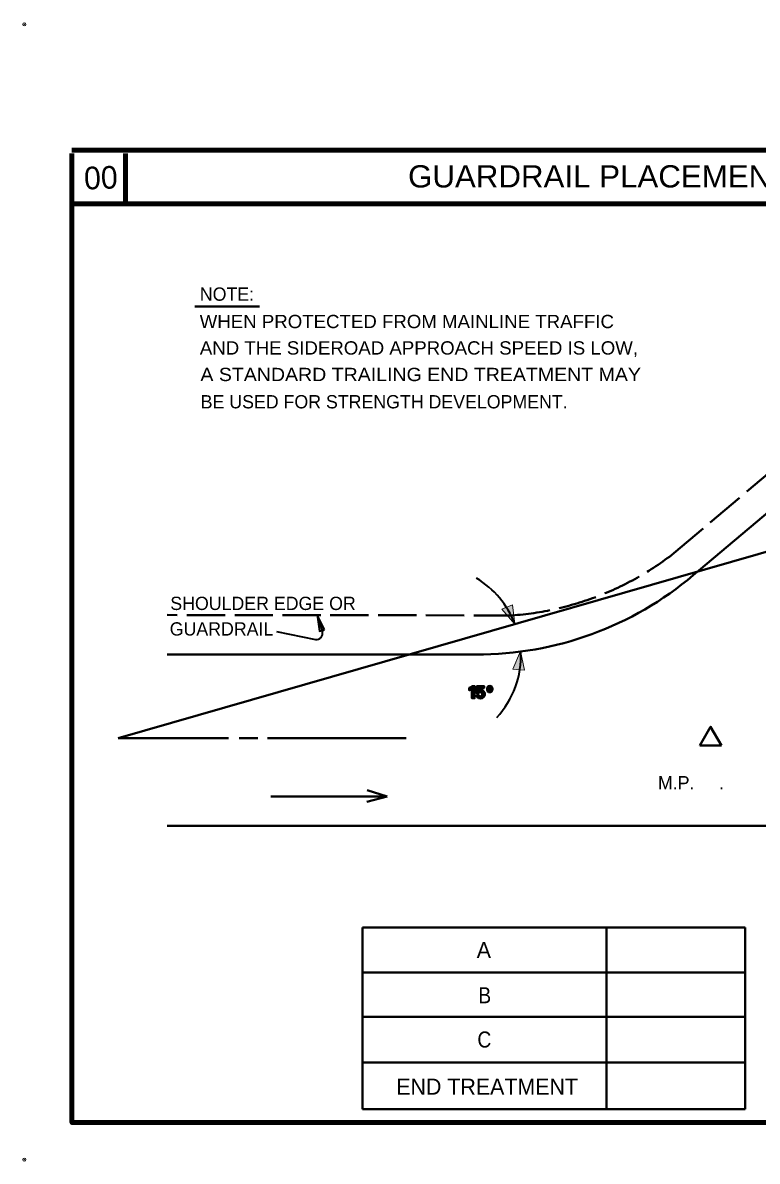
# Model space of a CAD drawing. Extents: x -8731 to 5759, y -68353 to -56618.
# Drawn here: x 4164 to 4935, y -68353 to -67157 of the extents above; entities that cross this region are included whole.
import ezdxf
from ezdxf.enums import TextEntityAlignment as Align

# ---------------------------------------------------------------- set-up
doc = ezdxf.new("R2010")
doc.units = 0
doc.header["$LTSCALE"] = 6.7
doc.header["$PDMODE"] = 32
doc.header["$PDSIZE"] = 3.35
doc.linetypes.add('LONG_DASHED', pattern=[7.5, 6, -1.5])
doc.layers.add('1', color=7, linetype='Continuous', lineweight=13)
doc.layers.add('3', color=7, linetype='Continuous', lineweight=40)

msp = doc.modelspace()

# ---------------------------------------------------------------- hatches: boundary and pattern name
at = {"layer": '1'}
for points in [[(4680.74, -67789.04), (4666.96, -67773.54), (4678.26, -67768.82)], [(4480.62, -67794.86), (4473, -67779.56), (4475.26, -67796.52)], [(4686.7, -67817.52), (4678.54, -67836.58), (4690.74, -67837.48)]]:
    msp.add_hatch(color=256, dxfattribs=at).paths.add_polyline_path(points)
at = {"layer": '3'}
for points in [[(4632.72, -67858.34), (4632.72, -67858.74), (4633.64, -67858.34), (4634.64, -67857.8), (4635.62, -67857.16), (4638.32, -67857.16), (4638.32, -67856.18), (4638.32, -67855.68), (4638.32, -67854.92), (4638.32, -67854.28), (4635.86, -67854.28), (4635.06, -67854.92), (4633.8, -67855.68), (4632.72, -67856.18), (4632.72, -67857.16), (4632.72, -67857.8)], [(4635.62, -67858.74), (4635.62, -67867.02), (4638.32, -67867.02), (4638.32, -67858.74), (4638.32, -67858.34), (4638.32, -67857.8), (4638.32, -67857.16), (4635.62, -67857.16), (4635.62, -67857.8), (4635.62, -67858.34)], [(4640.5, -67861.12), (4640.46, -67861.76), (4643.14, -67861.76), (4643.5, -67861.12), (4643.5, -67861.1), (4643.5, -67861.1), (4643.5, -67861.08), (4644.02, -67860.64), (4644.16, -67860.62), (4644.7, -67860.46), (4648.56, -67860.46), (4648.16, -67859.78), (4647.7, -67859.44), (4642.98, -67859.44), (4643.02, -67858.9), (4643.02, -67858.86), (4643.18, -67856.36), (4648.38, -67856.36), (4648.38, -67854.28), (4640.76, -67854.28), (4640.68, -67856.36), (4640.58, -67858.86), (4640.58, -67858.9), (4640.56, -67859.44), (4640.54, -67859.78), (4640.52, -67860.46), (4640.5, -67860.62), (4640.5, -67860.64), (4640.5, -67861.08), (4640.5, -67861.1)], [(4651.58, -67858.64), (4651.58, -67858.76), (4653.44, -67858.76), (4653.4, -67858.64), (4653.28, -67858.24), (4653.28, -67858.16), (4653.22, -67857.44), (4653.22, -67857.44), (4653.22, -67857.34), (4653.22, -67857.28), (4653.28, -67856.62), (4653.32, -67856.5), (4653.44, -67856.08), (4653.5, -67855.92), (4653.52, -67855.9), (4653.52, -67855.9), (4653.54, -67855.88), (4653.86, -67855.52), (4653.94, -67855.5), (4654.3, -67855.4), (4656.66, -67855.4), (4656.4, -67854.94), (4656.36, -67854.84), (4655.44, -67854.28), (4655.38, -67854.24), (4654.3, -67854.08), (4653.34, -67854.24), (4653.14, -67854.28), (4652.3, -67854.84), (4652.18, -67854.94), (4651.94, -67855.4), (4651.9, -67855.5), (4651.88, -67855.52), (4651.7, -67855.88), (4651.68, -67855.9), (4651.66, -67855.92), (4651.58, -67856.08), (4651.54, -67856.5), (4651.52, -67856.62), (4651.44, -67857.28), (4651.42, -67857.34), (4651.42, -67857.44), (4651.42, -67857.44), (4651.5, -67858.16), (4651.52, -67858.24)], [(4654.64, -67859.32), (4654.32, -67859.44), (4656.62, -67859.44), (4656.68, -67859.32), (4656.7, -67859.28), (4656.88, -67858.9), (4656.9, -67858.82), (4656.94, -67858.76), (4656.98, -67858.64), (4657.04, -67858.24), (4657.06, -67858.16), (4657.14, -67857.44), (4657.14, -67857.44), (4657.16, -67857.34), (4657.16, -67857.28), (4657.06, -67856.62), (4657.04, -67856.5), (4656.98, -67856.08), (4656.96, -67855.92), (4656.96, -67855.9), (4656.94, -67855.88), (4656.94, -67855.88), (4656.74, -67855.52), (4656.74, -67855.52), (4656.72, -67855.5), (4656.66, -67855.4), (4654.3, -67855.4), (4654.7, -67855.5), (4654.72, -67855.52), (4655.06, -67855.88), (4655.06, -67855.9), (4655.08, -67855.92), (4655.14, -67856.08), (4655.28, -67856.5), (4655.28, -67856.62), (4655.34, -67857.28), (4655.36, -67857.34), (4655.34, -67857.44), (4655.34, -67857.44), (4655.3, -67858.16), (4655.26, -67858.24), (4655.14, -67858.64), (4655.12, -67858.76), (4655.1, -67858.82), (4655.06, -67858.9), (4654.78, -67859.28)], [(4642.62, -67866.92), (4644.42, -67867.22), (4646.22, -67866.92), (4646.22, -67866.92), (4646.26, -67866.92), (4647.54, -67866.12), (4647.84, -67865.94), (4648.34, -67865.18), (4644.68, -67865.18), (4643.9, -67865.04), (4643.86, -67865), (4643.82, -67864.96), (4643.34, -67864.52), (4643.34, -67864.44), (4643.32, -67864.4), (4643.18, -67863.82), (4640.44, -67863.82), (4640.52, -67864.4), (4640.54, -67864.44), (4640.54, -67864.52), (4640.6, -67864.96), (4640.62, -67865), (4640.62, -67865.04), (4640.72, -67865.18), (4641.2, -67865.94), (4641.32, -67866.12), (4642.62, -67866.92)], [(4643.84, -67858.9), (4642.98, -67859.44), (4647.7, -67859.44), (4646.9, -67858.9), (4646.74, -67858.86), (4643.9, -67858.86)], [(4645.34, -67858.58), (4643.9, -67858.86), (4646.74, -67858.86), (4645.34, -67858.58)], [(4645.2, -67865.04), (4644.68, -67865.18), (4648.34, -67865.18), (4648.44, -67865.04), (4648.46, -67865), (4648.48, -67864.96), (4648.78, -67864.52), (4648.84, -67864.44), (4648.84, -67864.4), (4649, -67863.56), (4649.14, -67862.68), (4649.18, -67862.58), (4649.06, -67861.86), (4649.04, -67861.76), (4648.94, -67861.12), (4648.94, -67861.1), (4648.94, -67861.08), (4648.68, -67860.64), (4648.66, -67860.62), (4648.56, -67860.46), (4644.7, -67860.46), (4645.46, -67860.62), (4645.5, -67860.64), (4646, -67861.08), (4646.02, -67861.1), (4646.02, -67861.12), (4646.32, -67861.76), (4646.36, -67861.86), (4646.46, -67862.58), (4646.46, -67862.68), (4646.38, -67863.56), (4646.06, -67864.4), (4646, -67864.44), (4645.92, -67864.52), (4645.46, -67864.96), (4645.3, -67865)], [(4652.06, -67859.76), (4652.1, -67859.86), (4656.34, -67859.86), (4656.48, -67859.76), (4656.62, -67859.44), (4654.32, -67859.44), (4653.84, -67859.32), (4653.8, -67859.28), (4653.48, -67858.9), (4653.46, -67858.82), (4653.44, -67858.76), (4651.58, -67858.76), (4651.62, -67858.82), (4651.64, -67858.9), (4651.82, -67859.28), (4651.86, -67859.32), (4651.9, -67859.44)], [(4654.18, -67860.74), (4654.38, -67860.76), (4654.52, -67860.74), (4654.66, -67860.7), (4655.18, -67860.58), (4655.6, -67860.5), (4656.34, -67859.86), (4652.1, -67859.86), (4652.98, -67860.5), (4653.1, -67860.58), (4653.92, -67860.7)]]:
    msp.add_hatch(color=256, dxfattribs=at).paths.add_polyline_path(points)

# ---------------------------------------------------------------- linework, layer by layer
at = {"layer": '1', "lineweight": 100}
for p, q in [((5707.46, -67291.3), (4215.24, -67291.3)), ((4271.5, -67294.8), (4271.5, -67347.56)), ((5707.46, -67347.56), (4215.24, -67347.56))]:
    msp.add_line(p, q, dxfattribs=at)
at = {"layer": '1', "lineweight": 35}
for p, q in [((4473, -67779.56), (4478.4, -67797.2)), ((4430.06, -67796.92), (4471.2, -67805.16))]:
    msp.add_line(p, q, dxfattribs=at)
at = {"layer": '1', "lineweight": 40}
for p, q in [((4546.36, -67970.28), (4525.46, -67963.72)), ((4424.16, -67970.2), (4545.5, -67970.2)), ((4525.14, -67975.8), (4546.36, -67970.28))]:
    msp.add_line(p, q, dxfattribs=at)
at = {"layer": '1', "lineweight": 100}
msp.add_lwpolyline([(4215.24, -67294.8), (4215.24, -68312.74), (5706, -68312.74)], dxfattribs=at)
at = {"layer": '1'}
for points in [[(4680.74, -67789.04), (4666.96, -67773.54), (4678.26, -67768.82)], [(4686.7, -67817.52), (4678.54, -67836.58), (4690.74, -67837.48)]]:
    msp.add_lwpolyline(points, close=True, dxfattribs=at)
at = {"layer": '1', "lineweight": 35}
msp.add_lwpolyline([(4480.62, -67794.86), (4473, -67779.56), (4475.26, -67796.52)], close=True, dxfattribs=at)
msp.add_arc((4472.43, -67799.02), 6.25, 258.68994, 17.0378, dxfattribs=at)
at = {"layer": '1'}
for p in [(4165.3, -67159.1), (4165.3, -68351.7)]:
    msp.add_point(p, dxfattribs=at)
at = {"layer": '3', "linetype": 'LONG_DASHED'}
for p, q in [((4847.68, -67714.76), (5181.44, -67432.76)), ((4677.74, -67780.02), (4315.18, -67779.56))]:
    msp.add_line(p, q, dxfattribs=at)
at = {"layer": '3'}
for p, q in [((4344.28, -67455.42), (4412.24, -67455.42)), ((4873.94, -67732.76), (5201.68, -67456.92)), ((5396.54, -67583.06), (4263.74, -67909.02)), ((4647.74, -67820.96), (4315.18, -67820.96)), ((4379.84, -67909.02), (4263.74, -67909.02)), ((4410.58, -67909.02), (4391.08, -67909.02)), ((4566.58, -67909.02), (4420.64, -67909.02)), ((4897.94, -67916.82), (4874.98, -67916.82)), ((5545.48, -68001.12), (4315.18, -68001.12)), ((4520.54, -68107.76), (4922.68, -68107.76)), ((4520.54, -68107.76), (4520.54, -68298.56)), ((4776.88, -68107.76), (4776.88, -68298.56)), ((4922.68, -68107.76), (4922.68, -68298.56)), ((4520.54, -68298.56), (4922.68, -68298.56))]:
    msp.add_line(p, q, dxfattribs=at)
for points in [[(4632.72, -67858.34), (4632.72, -67858.74), (4633.64, -67858.34), (4634.64, -67857.8), (4635.62, -67857.16), (4638.32, -67857.16), (4638.32, -67856.18), (4638.32, -67855.68), (4638.32, -67854.92), (4638.32, -67854.28), (4635.86, -67854.28), (4635.06, -67854.92), (4633.8, -67855.68), (4632.72, -67856.18), (4632.72, -67857.16), (4632.72, -67857.8)], [(4635.62, -67858.74), (4635.62, -67867.02), (4638.32, -67867.02), (4638.32, -67858.74), (4638.32, -67858.34), (4638.32, -67857.8), (4638.32, -67857.16), (4635.62, -67857.16), (4635.62, -67857.8), (4635.62, -67858.34)], [(4640.5, -67861.12), (4640.46, -67861.76), (4643.14, -67861.76), (4643.5, -67861.12), (4643.5, -67861.1), (4643.5, -67861.1), (4643.5, -67861.08), (4644.02, -67860.64), (4644.16, -67860.62), (4644.7, -67860.46), (4648.56, -67860.46), (4648.16, -67859.78), (4647.7, -67859.44), (4642.98, -67859.44), (4643.02, -67858.9), (4643.02, -67858.86), (4643.18, -67856.36), (4648.38, -67856.36), (4648.38, -67854.28), (4640.76, -67854.28), (4640.68, -67856.36), (4640.58, -67858.86), (4640.58, -67858.9), (4640.56, -67859.44), (4640.54, -67859.78), (4640.52, -67860.46), (4640.5, -67860.62), (4640.5, -67860.64), (4640.5, -67861.08), (4640.5, -67861.1)], [(4651.58, -67858.64), (4651.58, -67858.76), (4653.44, -67858.76), (4653.4, -67858.64), (4653.28, -67858.24), (4653.28, -67858.16), (4653.22, -67857.44), (4653.22, -67857.44), (4653.22, -67857.34), (4653.22, -67857.28), (4653.28, -67856.62), (4653.32, -67856.5), (4653.44, -67856.08), (4653.5, -67855.92), (4653.52, -67855.9), (4653.52, -67855.9), (4653.54, -67855.88), (4653.86, -67855.52), (4653.94, -67855.5), (4654.3, -67855.4), (4656.66, -67855.4), (4656.4, -67854.94), (4656.36, -67854.84), (4655.44, -67854.28), (4655.38, -67854.24), (4654.3, -67854.08), (4653.34, -67854.24), (4653.14, -67854.28), (4652.3, -67854.84), (4652.18, -67854.94), (4651.94, -67855.4), (4651.9, -67855.5), (4651.88, -67855.52), (4651.7, -67855.88), (4651.68, -67855.9), (4651.66, -67855.92), (4651.58, -67856.08), (4651.54, -67856.5), (4651.52, -67856.62), (4651.44, -67857.28), (4651.42, -67857.34), (4651.42, -67857.44), (4651.42, -67857.44), (4651.5, -67858.16), (4651.52, -67858.24)], [(4654.64, -67859.32), (4654.32, -67859.44), (4656.62, -67859.44), (4656.68, -67859.32), (4656.7, -67859.28), (4656.88, -67858.9), (4656.9, -67858.82), (4656.94, -67858.76), (4656.98, -67858.64), (4657.04, -67858.24), (4657.06, -67858.16), (4657.14, -67857.44), (4657.14, -67857.44), (4657.16, -67857.34), (4657.16, -67857.28), (4657.06, -67856.62), (4657.04, -67856.5), (4656.98, -67856.08), (4656.96, -67855.92), (4656.96, -67855.9), (4656.94, -67855.88), (4656.94, -67855.88), (4656.74, -67855.52), (4656.74, -67855.52), (4656.72, -67855.5), (4656.66, -67855.4), (4654.3, -67855.4), (4654.7, -67855.5), (4654.72, -67855.52), (4655.06, -67855.88), (4655.06, -67855.9), (4655.08, -67855.92), (4655.14, -67856.08), (4655.28, -67856.5), (4655.28, -67856.62), (4655.34, -67857.28), (4655.36, -67857.34), (4655.34, -67857.44), (4655.34, -67857.44), (4655.3, -67858.16), (4655.26, -67858.24), (4655.14, -67858.64), (4655.12, -67858.76), (4655.1, -67858.82), (4655.06, -67858.9), (4654.78, -67859.28)], [(4642.62, -67866.92), (4644.42, -67867.22), (4646.22, -67866.92), (4646.22, -67866.92), (4646.26, -67866.92), (4647.54, -67866.12), (4647.84, -67865.94), (4648.34, -67865.18), (4644.68, -67865.18), (4643.9, -67865.04), (4643.86, -67865), (4643.82, -67864.96), (4643.34, -67864.52), (4643.34, -67864.44), (4643.32, -67864.4), (4643.18, -67863.82), (4640.44, -67863.82), (4640.52, -67864.4), (4640.54, -67864.44), (4640.54, -67864.52), (4640.6, -67864.96), (4640.62, -67865), (4640.62, -67865.04), (4640.72, -67865.18), (4641.2, -67865.94), (4641.32, -67866.12), (4642.62, -67866.92)], [(4643.84, -67858.9), (4642.98, -67859.44), (4647.7, -67859.44), (4646.9, -67858.9), (4646.74, -67858.86), (4643.9, -67858.86)], [(4645.34, -67858.58), (4643.9, -67858.86), (4646.74, -67858.86), (4645.34, -67858.58)], [(4645.2, -67865.04), (4644.68, -67865.18), (4648.34, -67865.18), (4648.44, -67865.04), (4648.46, -67865), (4648.48, -67864.96), (4648.78, -67864.52), (4648.84, -67864.44), (4648.84, -67864.4), (4649, -67863.56), (4649.14, -67862.68), (4649.18, -67862.58), (4649.06, -67861.86), (4649.04, -67861.76), (4648.94, -67861.12), (4648.94, -67861.1), (4648.94, -67861.08), (4648.68, -67860.64), (4648.66, -67860.62), (4648.56, -67860.46), (4644.7, -67860.46), (4645.46, -67860.62), (4645.5, -67860.64), (4646, -67861.08), (4646.02, -67861.1), (4646.02, -67861.12), (4646.32, -67861.76), (4646.36, -67861.86), (4646.46, -67862.58), (4646.46, -67862.68), (4646.38, -67863.56), (4646.06, -67864.4), (4646, -67864.44), (4645.92, -67864.52), (4645.46, -67864.96), (4645.3, -67865)], [(4652.06, -67859.76), (4652.1, -67859.86), (4656.34, -67859.86), (4656.48, -67859.76), (4656.62, -67859.44), (4654.32, -67859.44), (4653.84, -67859.32), (4653.8, -67859.28), (4653.48, -67858.9), (4653.46, -67858.82), (4653.44, -67858.76), (4651.58, -67858.76), (4651.62, -67858.82), (4651.64, -67858.9), (4651.82, -67859.28), (4651.86, -67859.32), (4651.9, -67859.44)], [(4654.18, -67860.74), (4654.38, -67860.76), (4654.52, -67860.74), (4654.66, -67860.7), (4655.18, -67860.58), (4655.6, -67860.5), (4656.34, -67859.86), (4652.1, -67859.86), (4652.98, -67860.5), (4653.1, -67860.58), (4653.92, -67860.7)]]:
    msp.add_lwpolyline(points, close=True, dxfattribs=at)
for points in [[(4897.94, -67916.82), (4886.38, -67897.02), (4874.98, -67916.82)], [(4520.54, -68155.02), (4776.88, -68155.02), (4922.68, -68155.02)], [(4520.54, -68201.52), (4776.88, -68201.52), (4922.68, -68201.52)], [(4520.54, -68249.82), (4776.88, -68249.82), (4922.68, -68249.82)]]:
    msp.add_lwpolyline(points, dxfattribs=at)
at = {"layer": '3', "linetype": 'LONG_DASHED'}
msp.add_arc((4655.18, -67467.31), 313.51, 274.12584, 307.88139, dxfattribs=at)
at = {"layer": '3'}
msp.add_arc((4641.14, -67469.88), 351.14, 271.07673, 311.52692, dxfattribs=at)
at = {"layer": '3', "lineweight": 35}
for start, end in [(20.78386, 59.30939), (317.26332, 2.84185)]:
    msp.add_arc((4591.87, -67822.76), 95.06, start, end, dxfattribs=at)

# ---------------------------------------------------------------- texts
at = {"layer": '1'}
msp.add_text('00', height=23.78, rotation=2.121, dxfattribs=at).set_placement((4228.44, -67332.68))
at = {"layer": '3'}
for s, height, width, p in [('  GUARDRAIL PLACEMENT AT SKEWED INTERSECTIONS ', 23.4, 1.05, (5003.87, -67330.46)), ('B', 16.8, 0.9, (4649.03, -68187.42)), ('C', 16.8, 0.9, (4648.62, -68233.92))]:
    msp.add_text(s, height=height, dxfattribs=dict(at, width=width)).set_placement(p, align=Align.CENTER)
for s, p in [('NOTE:', (4349.68, -67449.42)), ('BE USED FOR STRENGTH DEVELOPMENT.', (4350.58, -67562.52)), ('SHOULDER EDGE OR', (4318.64, -67774.32)), ('GUARDRAIL', (4318.04, -67801.16)), ('M.P.     .  ', (4831.04, -67962.72))]:
    msp.add_text(s, height=13.95, dxfattribs=at).set_placement(p)
for s, width, p in [('WHEN PROTECTED FROM MAINLINE TRAFFIC', 1.05, (4349.54, -67478.22)), ('AND THE SIDEROAD APPROACH SPEED IS LOW,', 1.05, (4349.68, -67505.96)), ('A STANDARD TRAILING END TREATMENT MAY', 1.1, (4350.28, -67533.86))]:
    msp.add_text(s, height=13.95, dxfattribs=dict(at, width=width)).set_placement(p)
for s, p in [('A', (4648.1, -68139.86)), ('END TREATMENT', (4651.55, -68283.42))]:
    msp.add_text(s, height=16.8, dxfattribs=at).set_placement(p, align=Align.CENTER)

doc.saveas('drawing.dxf')
